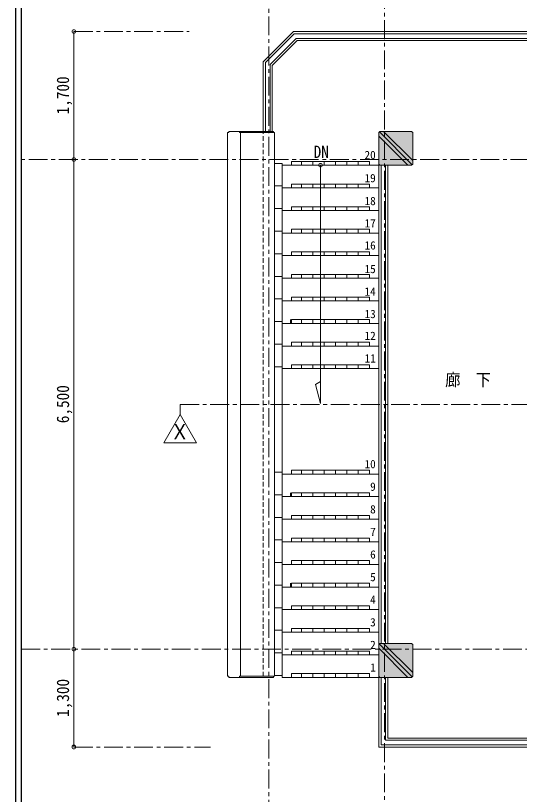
# Model space of a CAD drawing. Units: millimetres at full size, sheet at 1:50. Extents: x -19525 to 20275, y -14100 to 14100.
# Drawn here: x -19525 to -12832, y -4616 to 5725 of the extents above; entities that cross this region are included whole.
import ezdxf
from ezdxf.enums import TextEntityAlignment as Align

# ---------------------------------------------------------------- set-up
doc = ezdxf.new("R2010")
doc.units = ezdxf.units.MM
doc.header["$LTSCALE"] = 50
doc.header["$PDMODE"] = 32
doc.header["$PDSIZE"] = 50
doc.linetypes.add('CHAIN1', pattern=[8, 5, -1, 1, -1])
doc.linetypes.add('DASHED1', pattern=[1.8, 1.2, -0.6])
for name, color, linetype, lineweight in [('0-0_基準線･符号', 7, 'CHAIN1', 9), ('0-2_寸法線･文字', 6, 'Continuous', 9), ('0-3_躯体', 3, 'Continuous', 18), ('0-6_文字', 3, 'Continuous', 18), ('0-9_仕上(中)', 7, 'Continuous', 9), ('0-A_仕上(細)', 4, 'Continuous', 9), ('0-E_ハッチ', 4, 'Continuous', 9), ('0-F_その他', 253, 'Continuous', 18), ('F-8_F-8ﾚｲﾔ', 5, 'Continuous', 25)]:
    doc.layers.add(name, color=color, linetype=linetype, lineweight=lineweight)
doc.styles.add('ＭＳ ゴシック', font='')
doc.styles.get('ＭＳ ゴシック').set_extended_font_data('MS Gothic')

msp = doc.modelspace()

# ---------------------------------------------------------------- linework, layer by layer
at = {"layer": '0-0_基準線･符号'}
for p, q in [((-14625, 10062.5), (-14625, -7437.5)), ((-16160, -6937.5), (-16160, 9562.5)), ((-18750, 5512.5), (-17218.72, 5512.5)), ((19700, 3812.5), (-19450, 3812.5)), ((-19450, -2687.5), (19700, -2687.5)), ((-18750, -3987.5), (-16935.6, -3987.5))]:
    msp.add_line(p, q, dxfattribs=at)
at = {"layer": '0-2_寸法線･文字', "color": 7}
for p, q in [((-18750, 3812.5), (-18750, 5512.5)), ((-18750, -2687.5), (-18750, 3812.5)), ((-18750, -3987.5), (-18750, -2687.5))]:
    msp.add_line(p, q, dxfattribs=at)
at = {"layer": '0-2_寸法線･文字'}
for p in [(-18750, 5512.5), (-18750, 3812.5), (-18750, -2687.5), (-18750, -3987.5)]:
    msp.add_point(p, dxfattribs=at)
at = {"layer": '0-3_躯体'}
for p, q in [((-16708.48, 4172.5), (-16693.48, 4172.5)), ((-16708.48, -3047.5), (-16708.48, 4172.5)), ((-16693.48, 4187.5), (-16550.28, 4187.5)), ((-16693.48, 4187.5), (-16693.48, 4172.5)), ((-16550.28, 4187.5), (-16550.28, 4172.5)), ((-16100, 4187.5), (-16550.28, 4187.5)), ((-16535.28, 4172.5), (-16550.28, 4172.5)), ((-16535.28, -3047.5), (-16535.28, 4172.5)), ((-16235, 4172.5), (-16220, 4172.5)), ((-16220, 4187.5), (-16100, 4187.5)), ((-16100, 4187.5), (-16100, 4172.5)), ((-16085, 4172.5), (-16100, 4172.5)), ((-16085, 4172.5), (-16085, -3047.5)), ((-14685, 4187.5), (-14700, 4172.5)), ((-14700, 4172.5), (-14700, 3752.5)), ((-14265, 4187.5), (-14685, 4187.5)), ((-14250, 4172.5), (-14265, 4187.5)), ((-14250, 3752.5), (-14250, 4172.5)), ((-14700, 3752.5), (-14685, 3737.5)), ((-14685, 3737.5), (-14265, 3737.5)), ((-14265, 3737.5), (-14250, 3752.5)), ((-14700, -2627.5), (-14685, -2612.5)), ((-14700, -3047.5), (-14700, -2627.5)), ((-14685, -2612.5), (-14265, -2612.5)), ((-14265, -2612.5), (-14250, -2627.5)), ((-14250, -2627.5), (-14250, -3047.5)), ((-16708.48, -3047.5), (-16693.48, -3047.5)), ((-16693.48, -3062.5), (-16693.48, -3047.5)), ((-16550.28, -3062.5), (-16693.48, -3062.5)), ((-16550.28, -3062.5), (-16550.28, -3047.5)), ((-16535.28, -3047.5), (-16550.28, -3047.5)), ((-16550.28, -3062.5), (-16100, -3062.5)), ((-16100, -3062.5), (-16220, -3062.5)), ((-16100, -3062.5), (-16100, -3047.5)), ((-16085, -3047.5), (-16100, -3047.5)), ((-14685, -3062.5), (-14700, -3047.5)), ((-14265, -3062.5), (-14685, -3062.5)), ((-14250, -3047.5), (-14265, -3062.5))]:
    msp.add_line(p, q, dxfattribs=at)
at = {"layer": '0-3_躯体', "color": 4, "linetype": 'DASHED1', "lineweight": 9}
for p, q in [((-16235, -3047.5), (-16235, 4172.5)), ((-16220, 4187.5), (-16220, 4172.5))]:
    msp.add_line(p, q, dxfattribs=at)
at = {"layer": '0-6_文字', "linetype": 'CHAIN1'}
for q in [(-7580.88, 562.5), (-17338.21, 427.42)]:
    msp.add_line((-17338.21, 562.5), q, dxfattribs=at)
at = {"layer": '0-6_文字'}
for p, q in [((-17338.21, 427.42), (-17554.71, 52.42)), ((-17121.7, 52.42), (-17338.21, 427.42)), ((-17554.71, 52.42), (-17121.7, 52.42))]:
    msp.add_line(p, q, dxfattribs=at)
at = {"layer": '0-9_仕上(中)'}
for p, q in [((-16235, 5112.5), (-15835, 5512.5)), ((-15835, 5512.5), (-12165, 5512.5)), ((-16235, 4187.5), (-16235, 5112.5)), ((-16115, 4187.5), (-16115, 5062.79)), ((-16085, 4172.5), (-16535.28, 4172.5)), ((-15985, 3762.5), (-16085, 3762.5)), ((-15985, -3062.5), (-15985, 3762.5)), ((-14700, 3737.5), (-15985, 3737.5)), ((-14825, 3787.5), (-15860, 3787.5)), ((-15860, 3787.5), (-15860, 3737.5)), ((-15725, 3787.5), (-15725, 3737.5)), ((-15575, 3787.5), (-15575, 3737.5)), ((-15425, 3787.5), (-15425, 3737.5)), ((-15275, 3787.5), (-15275, 3737.5)), ((-15125, 3787.5), (-15125, 3737.5)), ((-14975, 3787.5), (-14975, 3737.5)), ((-14825, 3787.5), (-14825, 3737.5)), ((-14700, -2627.5), (-14700, 3752.5)), ((-14580, -2612.5), (-14580, 3737.5)), ((-15985, 3462.5), (-16085, 3462.5)), ((-14700, 3437.5), (-15985, 3437.5)), ((-14825, 3487.5), (-15860, 3487.5)), ((-15860, 3487.5), (-15860, 3437.5)), ((-15725, 3487.5), (-15725, 3437.5)), ((-15575, 3487.5), (-15575, 3437.5)), ((-15425, 3487.5), (-15425, 3437.5)), ((-15275, 3487.5), (-15275, 3437.5)), ((-15125, 3487.5), (-15125, 3437.5)), ((-14975, 3487.5), (-14975, 3437.5)), ((-14825, 3487.5), (-14825, 3437.5)), ((-15985, 3162.5), (-16085, 3162.5)), ((-14700, 3137.5), (-15985, 3137.5)), ((-14825, 3187.5), (-15860, 3187.5)), ((-15860, 3187.5), (-15860, 3137.5)), ((-15725, 3187.5), (-15725, 3137.5)), ((-15575, 3187.5), (-15575, 3137.5)), ((-15425, 3187.5), (-15425, 3137.5)), ((-15275, 3187.5), (-15275, 3137.5)), ((-15125, 3187.5), (-15125, 3137.5)), ((-14975, 3187.5), (-14975, 3137.5)), ((-14825, 3187.5), (-14825, 3137.5)), ((-15985, 2862.5), (-16085, 2862.5)), ((-14700, 2837.5), (-15985, 2837.5)), ((-14825, 2887.5), (-15860, 2887.5)), ((-15860, 2887.5), (-15860, 2837.5)), ((-15725, 2887.5), (-15725, 2837.5)), ((-15575, 2887.5), (-15575, 2837.5)), ((-15425, 2887.5), (-15425, 2837.5)), ((-15275, 2887.5), (-15275, 2837.5)), ((-15125, 2887.5), (-15125, 2837.5)), ((-14975, 2887.5), (-14975, 2837.5)), ((-14825, 2887.5), (-14825, 2837.5)), ((-14825, 2587.5), (-15860, 2587.5)), ((-15860, 2587.5), (-15860, 2537.5)), ((-15725, 2587.5), (-15725, 2537.5)), ((-15575, 2587.5), (-15575, 2537.5)), ((-15425, 2587.5), (-15425, 2537.5)), ((-15275, 2587.5), (-15275, 2537.5)), ((-15125, 2587.5), (-15125, 2537.5)), ((-14975, 2587.5), (-14975, 2537.5)), ((-14825, 2587.5), (-14825, 2537.5)), ((-15985, 2562.5), (-16085, 2562.5)), ((-14700, 2537.5), (-15985, 2537.5)), ((-14825, 2287.5), (-15860, 2287.5)), ((-15860, 2287.5), (-15860, 2237.5)), ((-15725, 2287.5), (-15725, 2237.5)), ((-15575, 2287.5), (-15575, 2237.5)), ((-15425, 2287.5), (-15425, 2237.5)), ((-15275, 2287.5), (-15275, 2237.5)), ((-15125, 2287.5), (-15125, 2237.5)), ((-14975, 2287.5), (-14975, 2237.5)), ((-14825, 2287.5), (-14825, 2237.5)), ((-15985, 2262.5), (-16085, 2262.5)), ((-14700, 2237.5), (-15985, 2237.5)), ((-14825, 1987.5), (-15860, 1987.5)), ((-15860, 1987.5), (-15860, 1937.5)), ((-15725, 1987.5), (-15725, 1937.5)), ((-15575, 1987.5), (-15575, 1937.5)), ((-15425, 1987.5), (-15425, 1937.5)), ((-15275, 1987.5), (-15275, 1937.5)), ((-15125, 1987.5), (-15125, 1937.5)), ((-14975, 1987.5), (-14975, 1937.5)), ((-14825, 1987.5), (-14825, 1937.5)), ((-15985, 1962.5), (-16085, 1962.5)), ((-14700, 1937.5), (-15985, 1937.5)), ((-15985, 1662.5), (-16085, 1662.5)), ((-15875, 1687.5), (-15875, 1637.5)), ((-14825, 1687.5), (-15860, 1687.5)), ((-15860, 1687.5), (-15860, 1637.5)), ((-15725, 1687.5), (-15725, 1637.5)), ((-15575, 1687.5), (-15575, 1637.5)), ((-15425, 1687.5), (-15425, 1637.5)), ((-15275, 1687.5), (-15275, 1637.5)), ((-15125, 1687.5), (-15125, 1637.5)), ((-14975, 1687.5), (-14975, 1637.5)), ((-14825, 1687.5), (-14825, 1637.5)), ((-14700, 1637.5), (-15985, 1637.5)), ((-15985, 1362.5), (-16085, 1362.5)), ((-14825, 1387.5), (-15860, 1387.5)), ((-15860, 1387.5), (-15860, 1337.5)), ((-15725, 1387.5), (-15725, 1337.5)), ((-15575, 1387.5), (-15575, 1337.5)), ((-15425, 1387.5), (-15425, 1337.5)), ((-15275, 1387.5), (-15275, 1337.5)), ((-15125, 1387.5), (-15125, 1337.5)), ((-14975, 1387.5), (-14975, 1337.5)), ((-14825, 1387.5), (-14825, 1337.5)), ((-14700, 1337.5), (-15985, 1337.5)), ((-15985, 1062.5), (-16085, 1062.5)), ((-14700, 1037.5), (-15985, 1037.5)), ((-14825, 1087.5), (-15860, 1087.5)), ((-15860, 1087.5), (-15860, 1037.5)), ((-15725, 1087.5), (-15725, 1037.5)), ((-15575, 1087.5), (-15575, 1037.5)), ((-15425, 1087.5), (-15425, 1037.5)), ((-15275, 1087.5), (-15275, 1037.5)), ((-15125, 1087.5), (-15125, 1037.5)), ((-14975, 1087.5), (-14975, 1037.5)), ((-14825, 1087.5), (-14825, 1037.5)), ((-15985, -337.5), (-16085, -337.5)), ((-14700, -362.5), (-15985, -362.5)), ((-14825, -312.5), (-15860, -312.5)), ((-15860, -312.5), (-15860, -362.5)), ((-15725, -312.5), (-15725, -362.5)), ((-15575, -312.5), (-15575, -362.5)), ((-15425, -312.5), (-15425, -362.5)), ((-15275, -312.5), (-15275, -362.5)), ((-15125, -312.5), (-15125, -362.5)), ((-14975, -312.5), (-14975, -362.5)), ((-14825, -312.5), (-14825, -362.5)), ((-15875, -612.5), (-15875, -662.5)), ((-14825, -612.5), (-15860, -612.5)), ((-15860, -612.5), (-15860, -662.5)), ((-15725, -612.5), (-15725, -662.5)), ((-15575, -612.5), (-15575, -662.5)), ((-15425, -612.5), (-15425, -662.5)), ((-15275, -612.5), (-15275, -662.5)), ((-15125, -612.5), (-15125, -662.5)), ((-14975, -612.5), (-14975, -662.5)), ((-14825, -612.5), (-14825, -662.5)), ((-15985, -637.5), (-16085, -637.5)), ((-14700, -662.5), (-15985, -662.5)), ((-14825, -912.5), (-15860, -912.5)), ((-15860, -912.5), (-15860, -962.5)), ((-15725, -912.5), (-15725, -962.5)), ((-15575, -912.5), (-15575, -962.5)), ((-15425, -912.5), (-15425, -962.5)), ((-15275, -912.5), (-15275, -962.5)), ((-15125, -912.5), (-15125, -962.5)), ((-14975, -912.5), (-14975, -962.5)), ((-14825, -912.5), (-14825, -962.5)), ((-15985, -937.5), (-16085, -937.5)), ((-14700, -962.5), (-15985, -962.5)), ((-15985, -1237.5), (-16085, -1237.5)), ((-14825, -1212.5), (-15860, -1212.5)), ((-15860, -1212.5), (-15860, -1262.5)), ((-15725, -1212.5), (-15725, -1262.5)), ((-15575, -1212.5), (-15575, -1262.5)), ((-15425, -1212.5), (-15425, -1262.5)), ((-15275, -1212.5), (-15275, -1262.5)), ((-15125, -1212.5), (-15125, -1262.5)), ((-14975, -1212.5), (-14975, -1262.5)), ((-14825, -1212.5), (-14825, -1262.5)), ((-14700, -1262.5), (-15985, -1262.5)), ((-15985, -1537.5), (-16085, -1537.5)), ((-14825, -1512.5), (-15860, -1512.5)), ((-15860, -1512.5), (-15860, -1562.5)), ((-15725, -1512.5), (-15725, -1562.5)), ((-15575, -1512.5), (-15575, -1562.5)), ((-15425, -1512.5), (-15425, -1562.5)), ((-15275, -1512.5), (-15275, -1562.5)), ((-15125, -1512.5), (-15125, -1562.5)), ((-14975, -1512.5), (-14975, -1562.5)), ((-14825, -1512.5), (-14825, -1562.5)), ((-14700, -1562.5), (-15985, -1562.5)), ((-15985, -1837.5), (-16085, -1837.5)), ((-15875, -1812.5), (-15875, -1862.5)), ((-14825, -1812.5), (-15860, -1812.5)), ((-15860, -1812.5), (-15860, -1862.5)), ((-15725, -1812.5), (-15725, -1862.5)), ((-15575, -1812.5), (-15575, -1862.5)), ((-15425, -1812.5), (-15425, -1862.5)), ((-15275, -1812.5), (-15275, -1862.5)), ((-15125, -1812.5), (-15125, -1862.5)), ((-14975, -1812.5), (-14975, -1862.5)), ((-14825, -1812.5), (-14825, -1862.5)), ((-14700, -1862.5), (-15985, -1862.5)), ((-15985, -2137.5), (-16085, -2137.5)), ((-14700, -2162.5), (-15985, -2162.5)), ((-14825, -2112.5), (-15860, -2112.5)), ((-15860, -2112.5), (-15860, -2162.5)), ((-15725, -2112.5), (-15725, -2162.5)), ((-15575, -2112.5), (-15575, -2162.5)), ((-15425, -2112.5), (-15425, -2162.5)), ((-15275, -2112.5), (-15275, -2162.5)), ((-15125, -2112.5), (-15125, -2162.5)), ((-14975, -2112.5), (-14975, -2162.5)), ((-14825, -2112.5), (-14825, -2162.5)), ((-15985, -2437.5), (-16085, -2437.5)), ((-14700, -2462.5), (-15985, -2462.5)), ((-14825, -2412.5), (-15860, -2412.5)), ((-15860, -2412.5), (-15860, -2462.5)), ((-15725, -2412.5), (-15725, -2462.5)), ((-15575, -2412.5), (-15575, -2462.5)), ((-15425, -2412.5), (-15425, -2462.5)), ((-15275, -2412.5), (-15275, -2462.5)), ((-15125, -2412.5), (-15125, -2462.5)), ((-14975, -2412.5), (-14975, -2462.5)), ((-14825, -2412.5), (-14825, -2462.5)), ((-15985, -2737.5), (-16085, -2737.5)), ((-14700, -2762.5), (-15985, -2762.5)), ((-14825, -2712.5), (-15860, -2712.5)), ((-15860, -2712.5), (-15860, -2762.5)), ((-15725, -2712.5), (-15725, -2762.5)), ((-15575, -2712.5), (-15575, -2762.5)), ((-15425, -2712.5), (-15425, -2762.5)), ((-15275, -2712.5), (-15275, -2762.5)), ((-15125, -2712.5), (-15125, -2762.5)), ((-14975, -2712.5), (-14975, -2762.5)), ((-14825, -2712.5), (-14825, -2762.5)), ((-16085, -3047.5), (-16535.28, -3047.5)), ((-15985, -3037.5), (-16085, -3037.5)), ((-14700, -3062.5), (-15985, -3062.5)), ((-14825, -3012.5), (-15860, -3012.5)), ((-15860, -3012.5), (-15860, -3062.5)), ((-15725, -3012.5), (-15725, -3062.5)), ((-15575, -3012.5), (-15575, -3062.5)), ((-15425, -3012.5), (-15425, -3062.5)), ((-15275, -3012.5), (-15275, -3062.5)), ((-15125, -3012.5), (-15125, -3062.5)), ((-14975, -3012.5), (-14975, -3062.5)), ((-14825, -3012.5), (-14825, -3062.5)), ((-14700, -3047.5), (-14700, -3987.5)), ((-14580, -3062.5), (-14580, -3867.5)), ((-11885, -3867.5), (-14580, -3867.5)), ((-11765, -3987.5), (-14700, -3987.5))]:
    msp.add_line(p, q, dxfattribs=at)
msp.add_lwpolyline([(-16115, 5062.79), (-15785.29, 5392.5), (-12214.71, 5392.5)], dxfattribs=at)
at = {"layer": '0-A_仕上(細)'}
for p, q in [((-16205, 5100.07), (-15822.57, 5482.5)), ((-15822.57, 5482.5), (-12177.43, 5482.5)), ((-16205, 4187.5), (-16205, 5100.07)), ((-16145, 4187.5), (-16145, 5075.22)), ((-15475, 576.14), (-15475, 3737.5)), ((-14670, -2612.5), (-14670, 3737.5)), ((-14610, -2612.5), (-14610, 3737.5)), ((-15541.98, 826.12), (-15475, 864.79)), ((-15475, 576.14), (-15541.98, 826.12)), ((-14670, -3062.5), (-14670, -3957.5)), ((-14610, -3062.5), (-14610, -3897.5)), ((-11855, -3897.5), (-14610, -3897.5)), ((-11795, -3957.5), (-14670, -3957.5))]:
    msp.add_line(p, q, dxfattribs=at)
msp.add_lwpolyline([(-16145, 5075.22), (-15797.72, 5422.5), (-12202.28, 5422.5)], dxfattribs=at)
msp.add_circle((-15475, 3737.5), 25, dxfattribs=at)
at = {"layer": '0-E_ハッチ'}
for p, q in [((-14257.5, 3745), (-14692.5, 4180)), ((-14636.36, 4187.5), (-14250, 3801.14)), ((-14700, 4123.86), (-14313.64, 3737.5)), ((-14700, -2676.14), (-14313.64, -3062.5)), ((-14257.5, -3055), (-14692.5, -2620)), ((-14636.36, -2612.5), (-14250, -2998.86))]:
    msp.add_line(p, q, dxfattribs=at)
at = {"layer": '0-F_その他'}
for points in [[(-14685, 4187.5), (-14700, 4172.5), (-14250, 3752.5), (-14265, 3737.5)], [(-14700, 4172.5), (-14700, 3752.5), (-14265, 3737.5), (-14685, 3737.5)], [(-14265, 4187.5), (-14685, 4187.5), (-14250, 4172.5), (-14250, 3752.5)], [(-14685, -2612.5), (-14265, -2612.5), (-14700, -2627.5), (-14700, -3047.5)], [(-14265, -2612.5), (-14250, -2627.5), (-14700, -3047.5), (-14685, -3062.5)], [(-14250, -2627.5), (-14250, -3047.5), (-14685, -3062.5), (-14265, -3062.5)]]:
    msp.add_solid(points, dxfattribs=at)
at = {"layer": 'F-8_F-8ﾚｲﾔ'}
for p, q in [((-19525, 14100), (-19525, -14100)), ((-19450, 14025), (-19450, -12900))]:
    msp.add_line(p, q, dxfattribs=at)

# ---------------------------------------------------------------- texts
at = {"layer": '0-2_寸法線･文字', "color": 2, "style": 'ＭＳ ゴシック', "width": 0.9}
for s, p in [('1,700', (-18765, 4412.5)), ('6,500', (-18765, 312.5)), ('1,300', (-18765, -3587.5))]:
    msp.add_text(s, height=165, rotation=90, dxfattribs=at).set_placement(p, align=Align.BOTTOM_LEFT)
at = {"layer": '0-6_文字', "color": 2, "style": 'ＭＳ ゴシック', "width": 0.9}
for s, height, p in [('DN', 165, (-15566.11, 3783.83)), ('廊\u3000下', 165, (-13818.78, 756.94)), ('Ｘ', 201.6, (-17466.89, 39.36))]:
    msp.add_text(s, height=height, dxfattribs=at).set_placement(p, align=Align.BOTTOM_LEFT)
at = {"layer": '0-6_文字', "style": 'ＭＳ ゴシック'}
for s, p in [('20', (-14890.37, 3786.01)), ('19', (-14890.37, 3478.57)), ('18', (-14890.37, 3175.02)), ('17', (-14890.37, 2879.26)), ('16', (-14890.37, 2585.44)), ('15', (-14890.37, 2272.16)), ('14', (-14890.37, 1972.5)), ('13', (-14890.37, 1674.79)), ('12', (-14890.37, 1384.87)), ('11', (-14890.37, 1085.21)), ('10', (-14890.37, -318.14)), ('9', (-14815.37, -618.14)), ('8', (-14815.37, -918.14)), ('7', (-14815.37, -1218.14)), ('6', (-14815.37, -1518.14)), ('5', (-14815.37, -1818.14)), ('4', (-14815.37, -2118.14)), ('3', (-14815.37, -2418.14)), ('2', (-14815.37, -2718.14)), ('1', (-14815.37, -3018.14))]:
    msp.add_text(s, height=110, dxfattribs=at).set_placement(p, align=Align.BOTTOM_LEFT)

doc.saveas('drawing.dxf')
